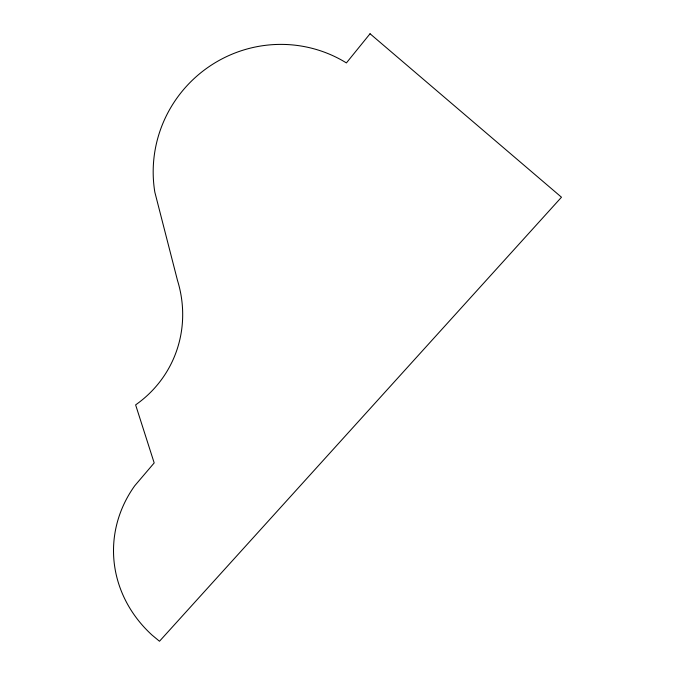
<?xml version="1.0" encoding="UTF-8"?>
<svg xmlns="http://www.w3.org/2000/svg" width="675" height="675" viewBox="0 0 675 675"><rect width="100%" height="100%" fill="white"/><g stroke="black" fill="none" stroke-linecap="round" stroke-linejoin="round"><path stroke-width="1.01" d="M370.052 33.75L346.402 62.918A126.714 124.875 -42.1 0 0 209.663 66.234A126.714 124.875 -42.1 0 0 154.82 192.097L177.508 280.488A123.162 115.864 26.1 0 1 135.616 404.882L154.187 462.932L134.747 485.747A134.764 120.513 0.4 0 0 152.035 635.065L159.486 641.25L561.49 197.218L370.052 33.75"/></g></svg>
